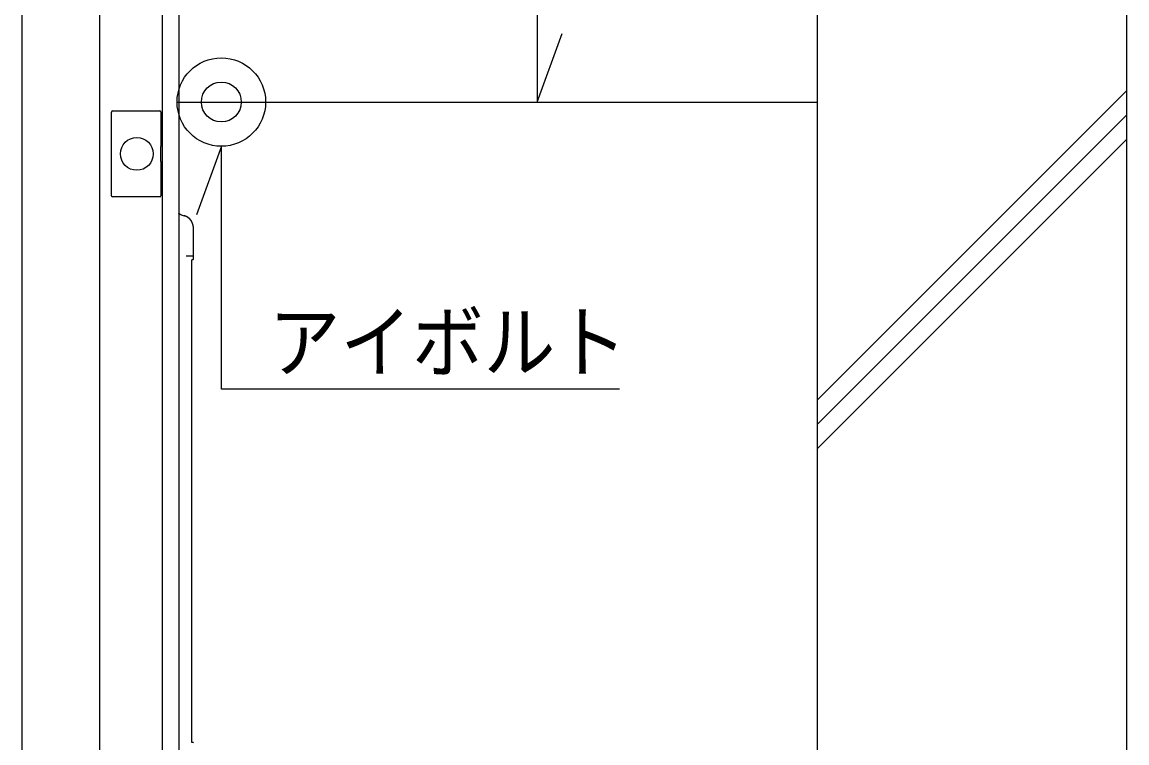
# Model space of a CAD drawing. Units: millimetres on the paper. Extents: x -384 to 384, y -238 to 239.
# Drawn here: x -208.62 to -168.8, y -155.88 to -129.91 of the extents above; entities that cross this region are included whole.
import ezdxf
from ezdxf.enums import TextEntityAlignment as Align

# ---------------------------------------------------------------- set-up
doc = ezdxf.new("R2010")
doc.units = ezdxf.units.MM
doc.layers.add('0-1_GAIKEI', color=7, linetype='Continuous')
doc.layers.add('0-4_0', color=1, linetype='Continuous')
doc.styles.add('ＭＳ ゴシック', font='')
doc.styles.get('ＭＳ ゴシック').set_extended_font_data('MS Gothic')

msp = doc.modelspace()

# ---------------------------------------------------------------- linework, layer by layer
at = {"layer": '0-1_GAIKEI'}
for p, q in [((-179.95, -203.819), (-179.95, -87.253)), ((-168.801, -203.819), (-168.801, -87.253)), ((-208.615, -189.298), (-208.615, -127.437)), ((-205.815, -189.307), (-205.815, -127.428)), ((-202.971, -128.58), (-202.971, -158.276)), ((-203.028, -132.786), (-179.95, -132.786))]:
    msp.add_line(p, q, dxfattribs=at)
at = {"layer": '0-1_GAIKEI', "color": 1}
for p, q in [((-203.564, -128.468), (-203.564, -170.049)), ((-179.95, -143.518), (-168.801, -132.369)), ((-205.397, -136.165), (-205.397, -133.146)), ((-205.356, -133.102), (-204.665, -133.102)), ((-204.665, -133.102), (-204.665, -133.102)), ((-204.665, -133.102), (-204.345, -133.102)), ((-204.345, -133.102), (-203.654, -133.102)), ((-204.345, -133.102), (-204.345, -133.102)), ((-203.61, -133.145), (-203.61, -134.385)), ((-179.95, -144.393), (-168.801, -133.244)), ((-179.95, -145.268), (-168.801, -134.119)), ((-203.61, -134.925), (-203.61, -136.165)), ((-204.665, -136.208), (-205.356, -136.208)), ((-204.665, -136.208), (-204.665, -136.208)), ((-204.345, -136.208), (-204.665, -136.208)), ((-203.654, -136.208), (-204.345, -136.208)), ((-204.345, -136.208), (-204.345, -136.208)), ((-202.877, -136.856), (-202.773, -136.884)), ((-202.437, -138.339), (-202.437, -137.391)), ((-202.437, -138.339), (-202.7, -138.339)), ((-202.46, -138.47), (-202.501, -138.47)), ((-202.501, -155.861), (-202.501, -138.47)), ((-202.439, -138.453), (-202.439, -138.339)), ((-202.488, -138.689), (-202.501, -138.689)), ((-202.46, -155.861), (-202.501, -155.861))]:
    msp.add_line(p, q, dxfattribs=at)
for points in [[(-203.61, -134.925), (-203.612, -134.925), (-203.612, -134.385), (-203.61, -134.385)], [(-202.969, -136.81), (-202.97, -136.809), (-202.97, -136.809), (-202.971, -136.809), (-202.971, -136.808)], [(-202.948, -136.824), (-202.949, -136.824), (-202.95, -136.824), (-202.95, -136.823), (-202.951, -136.823), (-202.951, -136.823), (-202.952, -136.822), (-202.952, -136.822), (-202.953, -136.821), (-202.953, -136.821), (-202.954, -136.821), (-202.954, -136.82), (-202.955, -136.82), (-202.956, -136.82), (-202.956, -136.819), (-202.957, -136.819), (-202.957, -136.819), (-202.958, -136.818), (-202.958, -136.818), (-202.959, -136.818), (-202.959, -136.817), (-202.96, -136.817), (-202.96, -136.816), (-202.961, -136.816), (-202.961, -136.816), (-202.962, -136.815), (-202.962, -136.815), (-202.963, -136.815), (-202.964, -136.814), (-202.964, -136.814), (-202.965, -136.813), (-202.965, -136.813), (-202.966, -136.813), (-202.966, -136.812), (-202.967, -136.812), (-202.967, -136.811), (-202.968, -136.811), (-202.968, -136.811), (-202.969, -136.81), (-202.969, -136.81)], [(-202.927, -136.837), (-202.927, -136.837), (-202.928, -136.836), (-202.928, -136.836), (-202.929, -136.836), (-202.93, -136.835), (-202.93, -136.835), (-202.931, -136.835), (-202.931, -136.835), (-202.932, -136.834), (-202.932, -136.834), (-202.933, -136.834), (-202.933, -136.833), (-202.934, -136.833), (-202.935, -136.833), (-202.935, -136.832), (-202.936, -136.832), (-202.936, -136.832), (-202.937, -136.831), (-202.937, -136.831), (-202.938, -136.831), (-202.939, -136.83), (-202.939, -136.83), (-202.94, -136.83), (-202.94, -136.829), (-202.941, -136.829), (-202.941, -136.829), (-202.942, -136.828), (-202.942, -136.828), (-202.943, -136.828), (-202.944, -136.827), (-202.944, -136.827), (-202.945, -136.827), (-202.945, -136.826), (-202.946, -136.826), (-202.946, -136.826), (-202.947, -136.825), (-202.947, -136.825), (-202.948, -136.825), (-202.948, -136.824)], [(-202.904, -136.848), (-202.904, -136.847), (-202.905, -136.847), (-202.906, -136.847), (-202.906, -136.847), (-202.907, -136.846), (-202.907, -136.846), (-202.908, -136.846), (-202.909, -136.846), (-202.909, -136.845), (-202.91, -136.845), (-202.91, -136.845), (-202.911, -136.845), (-202.912, -136.844), (-202.912, -136.844), (-202.913, -136.844), (-202.913, -136.844), (-202.914, -136.843), (-202.914, -136.843), (-202.915, -136.843), (-202.916, -136.842), (-202.916, -136.842), (-202.917, -136.842), (-202.917, -136.842), (-202.918, -136.841), (-202.919, -136.841), (-202.919, -136.841), (-202.92, -136.84), (-202.92, -136.84), (-202.921, -136.84), (-202.921, -136.84), (-202.922, -136.839), (-202.923, -136.839), (-202.923, -136.839), (-202.924, -136.838), (-202.924, -136.838), (-202.925, -136.838), (-202.926, -136.838), (-202.926, -136.837), (-202.927, -136.837)], [(-202.88, -136.855), (-202.88, -136.855), (-202.881, -136.855), (-202.882, -136.855), (-202.882, -136.855), (-202.883, -136.854), (-202.883, -136.854), (-202.884, -136.854), (-202.885, -136.854), (-202.885, -136.854), (-202.886, -136.854), (-202.887, -136.853), (-202.887, -136.853), (-202.888, -136.853), (-202.888, -136.853), (-202.889, -136.853), (-202.89, -136.852), (-202.89, -136.852), (-202.891, -136.852), (-202.892, -136.852), (-202.892, -136.852), (-202.893, -136.851), (-202.893, -136.851), (-202.894, -136.851), (-202.895, -136.851), (-202.895, -136.851), (-202.896, -136.85), (-202.896, -136.85), (-202.897, -136.85), (-202.898, -136.85), (-202.898, -136.85), (-202.899, -136.849), (-202.899, -136.849), (-202.9, -136.849), (-202.901, -136.849), (-202.901, -136.848), (-202.902, -136.848), (-202.903, -136.848), (-202.903, -136.848), (-202.904, -136.848)], [(-202.764, -136.887), (-202.765, -136.886), (-202.766, -136.886), (-202.767, -136.886), (-202.768, -136.885), (-202.769, -136.885)], [(-202.723, -136.901), (-202.724, -136.9), (-202.725, -136.9), (-202.726, -136.899), (-202.727, -136.899), (-202.728, -136.899), (-202.729, -136.898), (-202.73, -136.898), (-202.731, -136.897), (-202.732, -136.897), (-202.733, -136.897), (-202.734, -136.896), (-202.735, -136.896), (-202.736, -136.896), (-202.737, -136.895), (-202.738, -136.895), (-202.74, -136.894), (-202.741, -136.894), (-202.742, -136.894), (-202.743, -136.893), (-202.744, -136.893), (-202.745, -136.893), (-202.746, -136.892), (-202.747, -136.892), (-202.748, -136.892), (-202.749, -136.891), (-202.75, -136.891), (-202.751, -136.891), (-202.752, -136.89), (-202.753, -136.89), (-202.754, -136.89), (-202.755, -136.889), (-202.756, -136.889), (-202.757, -136.889), (-202.759, -136.888), (-202.76, -136.888), (-202.761, -136.888), (-202.762, -136.887), (-202.763, -136.887), (-202.764, -136.887)], [(-202.684, -136.919), (-202.685, -136.918), (-202.686, -136.918), (-202.687, -136.917), (-202.688, -136.917), (-202.689, -136.916), (-202.69, -136.916), (-202.691, -136.915), (-202.692, -136.915), (-202.693, -136.914), (-202.693, -136.914), (-202.694, -136.913), (-202.695, -136.913), (-202.696, -136.912), (-202.697, -136.912), (-202.698, -136.911), (-202.7, -136.911), (-202.701, -136.91), (-202.702, -136.91), (-202.703, -136.91), (-202.704, -136.909), (-202.705, -136.909), (-202.706, -136.908), (-202.707, -136.908), (-202.708, -136.907), (-202.709, -136.907), (-202.71, -136.906), (-202.711, -136.906), (-202.712, -136.905), (-202.713, -136.905), (-202.714, -136.905), (-202.715, -136.904), (-202.716, -136.904), (-202.717, -136.903), (-202.718, -136.903), (-202.719, -136.902), (-202.72, -136.902), (-202.721, -136.902), (-202.722, -136.901), (-202.723, -136.901)], [(-202.646, -136.941), (-202.647, -136.94), (-202.648, -136.939), (-202.649, -136.939), (-202.65, -136.938), (-202.651, -136.938), (-202.652, -136.937), (-202.653, -136.937), (-202.654, -136.936), (-202.655, -136.935), (-202.656, -136.935), (-202.657, -136.934), (-202.658, -136.934), (-202.658, -136.933), (-202.659, -136.932), (-202.66, -136.932), (-202.661, -136.931), (-202.662, -136.931), (-202.663, -136.93), (-202.664, -136.93), (-202.665, -136.929), (-202.666, -136.928), (-202.667, -136.928), (-202.668, -136.927), (-202.669, -136.927), (-202.67, -136.926), (-202.671, -136.926), (-202.672, -136.925), (-202.673, -136.925), (-202.674, -136.924), (-202.675, -136.924), (-202.676, -136.923), (-202.677, -136.922), (-202.678, -136.922), (-202.679, -136.921), (-202.68, -136.921), (-202.681, -136.92), (-202.682, -136.92), (-202.683, -136.919), (-202.684, -136.919)], [(-202.611, -136.966), (-202.612, -136.965), (-202.613, -136.965), (-202.614, -136.964), (-202.615, -136.963), (-202.616, -136.963), (-202.616, -136.962), (-202.617, -136.961), (-202.618, -136.961), (-202.619, -136.96), (-202.62, -136.959), (-202.621, -136.959), (-202.622, -136.958), (-202.623, -136.957), (-202.624, -136.957), (-202.624, -136.956), (-202.625, -136.955), (-202.626, -136.955), (-202.627, -136.954), (-202.628, -136.953), (-202.629, -136.953), (-202.63, -136.952), (-202.631, -136.951), (-202.632, -136.951), (-202.632, -136.95), (-202.633, -136.949), (-202.634, -136.949), (-202.635, -136.948), (-202.636, -136.948), (-202.637, -136.947), (-202.638, -136.946), (-202.639, -136.946), (-202.64, -136.945), (-202.641, -136.944), (-202.642, -136.944), (-202.643, -136.943), (-202.643, -136.943), (-202.644, -136.942), (-202.645, -136.941), (-202.646, -136.941)], [(-202.579, -136.995), (-202.58, -136.994), (-202.58, -136.993), (-202.581, -136.993), (-202.582, -136.992), (-202.583, -136.991), (-202.584, -136.99), (-202.584, -136.99), (-202.585, -136.989), (-202.586, -136.988), (-202.587, -136.987), (-202.588, -136.986), (-202.589, -136.986), (-202.589, -136.985), (-202.59, -136.984), (-202.591, -136.983), (-202.592, -136.983), (-202.593, -136.982), (-202.593, -136.981), (-202.594, -136.981), (-202.595, -136.98), (-202.596, -136.979), (-202.597, -136.978), (-202.598, -136.978), (-202.598, -136.977), (-202.599, -136.976), (-202.6, -136.975), (-202.601, -136.975), (-202.602, -136.974), (-202.603, -136.973), (-202.604, -136.973), (-202.604, -136.972), (-202.605, -136.971), (-202.606, -136.97), (-202.607, -136.97), (-202.608, -136.969), (-202.609, -136.968), (-202.61, -136.968), (-202.61, -136.967), (-202.611, -136.966)], [(-202.55, -137.027), (-202.55, -137.026), (-202.551, -137.025), (-202.552, -137.024), (-202.552, -137.023), (-202.553, -137.022), (-202.554, -137.022), (-202.555, -137.021), (-202.555, -137.02), (-202.556, -137.019), (-202.557, -137.018), (-202.557, -137.017), (-202.558, -137.017), (-202.559, -137.016), (-202.56, -137.015), (-202.56, -137.014), (-202.561, -137.013), (-202.562, -137.012), (-202.563, -137.012), (-202.563, -137.011), (-202.564, -137.01), (-202.565, -137.009), (-202.566, -137.008), (-202.566, -137.008), (-202.567, -137.007), (-202.568, -137.006), (-202.569, -137.005), (-202.57, -137.004), (-202.57, -137.004), (-202.571, -137.003), (-202.572, -137.002), (-202.573, -137.001), (-202.573, -137), (-202.574, -137), (-202.575, -136.999), (-202.576, -136.998), (-202.577, -136.997), (-202.577, -136.996), (-202.578, -136.996), (-202.579, -136.995)], [(-202.523, -137.061), (-202.524, -137.06), (-202.525, -137.059), (-202.525, -137.058), (-202.526, -137.058), (-202.527, -137.057), (-202.527, -137.056), (-202.528, -137.055), (-202.528, -137.054), (-202.529, -137.053), (-202.53, -137.052), (-202.53, -137.051), (-202.531, -137.05), (-202.532, -137.049), (-202.532, -137.048), (-202.533, -137.048), (-202.534, -137.047), (-202.534, -137.046), (-202.535, -137.045), (-202.536, -137.044), (-202.536, -137.043), (-202.537, -137.042), (-202.538, -137.041), (-202.538, -137.041), (-202.539, -137.04), (-202.54, -137.039), (-202.54, -137.038), (-202.541, -137.037), (-202.542, -137.036), (-202.542, -137.035), (-202.543, -137.034), (-202.544, -137.034), (-202.545, -137.033), (-202.545, -137.032), (-202.546, -137.031), (-202.547, -137.03), (-202.547, -137.029), (-202.548, -137.028), (-202.549, -137.028), (-202.55, -137.027)], [(-202.501, -137.098), (-202.501, -137.097), (-202.502, -137.096), (-202.502, -137.095), (-202.503, -137.094), (-202.503, -137.093), (-202.504, -137.092), (-202.504, -137.091), (-202.505, -137.09), (-202.506, -137.089), (-202.506, -137.088), (-202.507, -137.087), (-202.507, -137.086), (-202.508, -137.085), (-202.508, -137.085), (-202.509, -137.084), (-202.51, -137.083), (-202.51, -137.082), (-202.511, -137.081), (-202.511, -137.08), (-202.512, -137.079), (-202.512, -137.078), (-202.513, -137.077), (-202.514, -137.076), (-202.514, -137.075), (-202.515, -137.074), (-202.515, -137.073), (-202.516, -137.072), (-202.517, -137.071), (-202.517, -137.07), (-202.518, -137.069), (-202.518, -137.069), (-202.519, -137.068), (-202.52, -137.067), (-202.52, -137.066), (-202.521, -137.065), (-202.521, -137.064), (-202.522, -137.063), (-202.523, -137.062), (-202.523, -137.061)], [(-202.482, -137.137), (-202.482, -137.136), (-202.482, -137.135), (-202.483, -137.134), (-202.483, -137.133), (-202.484, -137.132), (-202.484, -137.131), (-202.485, -137.13), (-202.485, -137.129), (-202.486, -137.128), (-202.486, -137.127), (-202.487, -137.126), (-202.487, -137.125), (-202.487, -137.124), (-202.488, -137.123), (-202.488, -137.122), (-202.489, -137.121), (-202.489, -137.12), (-202.49, -137.119), (-202.49, -137.118), (-202.491, -137.117), (-202.491, -137.116), (-202.492, -137.115), (-202.492, -137.114), (-202.493, -137.113), (-202.493, -137.112), (-202.494, -137.111), (-202.494, -137.11), (-202.495, -137.109), (-202.495, -137.108), (-202.496, -137.107), (-202.496, -137.106), (-202.497, -137.105), (-202.497, -137.104), (-202.498, -137.103), (-202.498, -137.102), (-202.499, -137.101), (-202.5, -137.1), (-202.5, -137.099), (-202.501, -137.098)], [(-202.466, -137.177), (-202.466, -137.176), (-202.467, -137.175), (-202.467, -137.174), (-202.468, -137.173), (-202.468, -137.172), (-202.468, -137.171), (-202.469, -137.17), (-202.469, -137.169), (-202.469, -137.168), (-202.47, -137.167), (-202.47, -137.166), (-202.47, -137.165), (-202.471, -137.164), (-202.471, -137.163), (-202.472, -137.162), (-202.472, -137.161), (-202.472, -137.159), (-202.473, -137.158), (-202.473, -137.157), (-202.474, -137.156), (-202.474, -137.155), (-202.474, -137.154), (-202.475, -137.153), (-202.475, -137.152), (-202.476, -137.151), (-202.476, -137.15), (-202.476, -137.149), (-202.477, -137.148), (-202.477, -137.147), (-202.478, -137.146), (-202.478, -137.145), (-202.478, -137.144), (-202.479, -137.143), (-202.479, -137.142), (-202.48, -137.141), (-202.48, -137.14), (-202.481, -137.139), (-202.481, -137.138), (-202.482, -137.137)], [(-202.454, -137.219), (-202.455, -137.218), (-202.455, -137.217), (-202.455, -137.216), (-202.455, -137.215), (-202.456, -137.214), (-202.456, -137.212), (-202.456, -137.211), (-202.457, -137.21), (-202.457, -137.209), (-202.457, -137.208), (-202.457, -137.207), (-202.458, -137.206), (-202.458, -137.205), (-202.458, -137.204), (-202.459, -137.203), (-202.459, -137.202), (-202.459, -137.201), (-202.459, -137.2), (-202.46, -137.199), (-202.46, -137.197), (-202.46, -137.196), (-202.461, -137.195), (-202.461, -137.194), (-202.461, -137.193), (-202.462, -137.192), (-202.462, -137.191), (-202.462, -137.19), (-202.462, -137.189), (-202.463, -137.188), (-202.463, -137.187), (-202.463, -137.186), (-202.464, -137.185), (-202.464, -137.184), (-202.464, -137.183), (-202.465, -137.182), (-202.465, -137.18), (-202.465, -137.179), (-202.466, -137.178), (-202.466, -137.177)], [(-202.446, -137.261), (-202.446, -137.26), (-202.447, -137.259), (-202.447, -137.258), (-202.447, -137.257), (-202.447, -137.256), (-202.447, -137.255), (-202.447, -137.254), (-202.448, -137.253), (-202.448, -137.252), (-202.448, -137.251), (-202.448, -137.249), (-202.448, -137.248), (-202.449, -137.247), (-202.449, -137.246), (-202.449, -137.245), (-202.449, -137.244), (-202.449, -137.243), (-202.45, -137.242), (-202.45, -137.241), (-202.45, -137.24), (-202.45, -137.239), (-202.45, -137.237), (-202.451, -137.236), (-202.451, -137.235), (-202.451, -137.234), (-202.451, -137.233), (-202.452, -137.232), (-202.452, -137.231), (-202.452, -137.23), (-202.452, -137.229), (-202.452, -137.228), (-202.453, -137.227), (-202.453, -137.225), (-202.453, -137.224), (-202.453, -137.223), (-202.454, -137.222), (-202.454, -137.221), (-202.454, -137.22), (-202.454, -137.219)], [(-202.441, -137.304), (-202.441, -137.303), (-202.441, -137.302), (-202.441, -137.301), (-202.441, -137.3), (-202.441, -137.299), (-202.441, -137.298), (-202.442, -137.297), (-202.442, -137.296), (-202.442, -137.294), (-202.442, -137.293), (-202.442, -137.292), (-202.442, -137.291), (-202.442, -137.29), (-202.442, -137.289), (-202.443, -137.288), (-202.443, -137.287), (-202.443, -137.286), (-202.443, -137.285), (-202.443, -137.283), (-202.443, -137.282), (-202.443, -137.281), (-202.444, -137.28), (-202.444, -137.279), (-202.444, -137.278), (-202.444, -137.277), (-202.444, -137.276), (-202.444, -137.275), (-202.444, -137.274), (-202.445, -137.272), (-202.445, -137.271), (-202.445, -137.27), (-202.445, -137.269), (-202.445, -137.268), (-202.445, -137.267), (-202.445, -137.266), (-202.446, -137.265), (-202.446, -137.264), (-202.446, -137.263), (-202.446, -137.261)], [(-202.438, -137.348), (-202.438, -137.347), (-202.438, -137.345), (-202.438, -137.344), (-202.438, -137.343), (-202.438, -137.342), (-202.438, -137.341), (-202.438, -137.34), (-202.438, -137.339), (-202.438, -137.338), (-202.438, -137.337), (-202.439, -137.335), (-202.439, -137.334), (-202.439, -137.333), (-202.439, -137.332), (-202.439, -137.331), (-202.439, -137.33), (-202.439, -137.329), (-202.439, -137.328), (-202.439, -137.327), (-202.439, -137.325), (-202.439, -137.324), (-202.439, -137.323), (-202.439, -137.322), (-202.439, -137.321), (-202.44, -137.32), (-202.44, -137.319), (-202.44, -137.318), (-202.44, -137.317), (-202.44, -137.315), (-202.44, -137.314), (-202.44, -137.313), (-202.44, -137.312), (-202.44, -137.311), (-202.44, -137.31), (-202.44, -137.309), (-202.441, -137.308), (-202.441, -137.307), (-202.441, -137.306), (-202.441, -137.304)], [(-202.437, -137.391), (-202.437, -137.39), (-202.437, -137.389), (-202.437, -137.388), (-202.437, -137.386), (-202.437, -137.385), (-202.437, -137.384), (-202.437, -137.383), (-202.437, -137.382), (-202.437, -137.381), (-202.437, -137.38), (-202.437, -137.379), (-202.437, -137.378), (-202.437, -137.376), (-202.437, -137.375), (-202.437, -137.374), (-202.437, -137.373), (-202.437, -137.372), (-202.437, -137.371), (-202.437, -137.37), (-202.437, -137.369), (-202.437, -137.368), (-202.437, -137.366), (-202.437, -137.365), (-202.437, -137.364), (-202.437, -137.363), (-202.437, -137.362), (-202.437, -137.361), (-202.437, -137.36), (-202.438, -137.359), (-202.438, -137.358), (-202.438, -137.356), (-202.438, -137.355), (-202.438, -137.354), (-202.438, -137.353), (-202.438, -137.352), (-202.438, -137.351), (-202.438, -137.35), (-202.438, -137.349), (-202.438, -137.348)]]:
    msp.add_lwpolyline(points, dxfattribs=at)
at = {"layer": '0-1_GAIKEI'}
for radius in [1.594, 0.719]:
    msp.add_circle((-201.435, -132.786), radius, dxfattribs=at)
at = {"layer": '0-1_GAIKEI', "color": 1}
msp.add_circle((-204.481, -134.655), 0.591, dxfattribs=at)
for centre, major_axis, ratio, start_param, end_param in [((-205.356, -133.146), (0, 0.0438), 0.933012, 0, 1.570796), ((-203.655, -133.146), (0.0411, 0.0171), 0.980997, 5.894671, 7.45183), ((-205.356, -136.165), (0, 0.0438), 0.933012, 1.570796, 3.141593), ((-203.655, -136.165), (-0.0411, 0.0171), 0.980997, 1.972948, 3.530107), ((-202.46, -138.448), (0, 0.0219), 0.989016, 3.141593, 4.478889), ((-202.46, -155.883), (0, 0.0219), 0.989016, 4.945889, 6.283185)]:
    msp.add_ellipse(centre, major_axis=major_axis, ratio=ratio, start_param=start_param, end_param=end_param, dxfattribs=at)
at = {"layer": '0-4_0'}
for p, q in [((-190.053, -121.967), (-190.053, -132.786)), ((-190.053, -132.786), (-189.155, -130.319)), ((-201.435, -134.38), (-202.332, -136.846)), ((-201.435, -143.13), (-201.435, -134.38)), ((-187.083, -143.13), (-201.435, -143.13))]:
    msp.add_line(p, q, dxfattribs=at)

# ---------------------------------------------------------------- texts
at = {"layer": '0-4_0', "color": 2, "style": 'ＭＳ ゴシック', "width": 0.9}
msp.add_text('アイボルト', height=2.104, dxfattribs=at).set_placement((-199.73, -143.113), align=Align.BOTTOM_LEFT)

doc.saveas('drawing.dxf')
